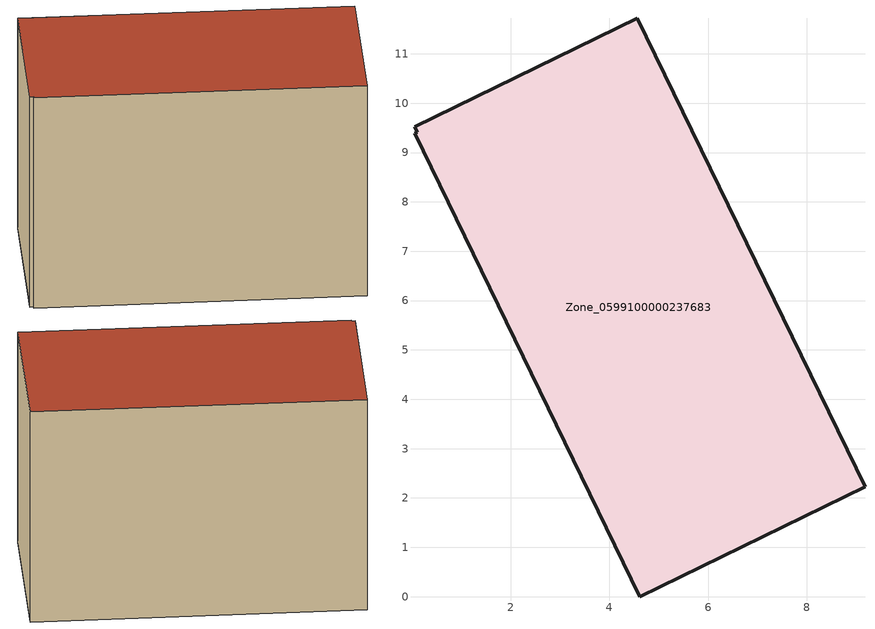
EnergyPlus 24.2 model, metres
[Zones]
Zone_0599100000237683
 floor ground (C_G): 0.06,9.52 4.56,11.72 9.18,2.23 4.61,0 0.05,9.39 0.11,9.41 z0
 wall outside (C_F): 9.18,2.23 4.56,11.72 0.06,9.52 0.11,9.41 0.05,9.39 4.61,0 9.18,2.23 z0:7.52
 roof outside (C_R): 4.56,11.72 0.06,9.52 0.11,9.41 0.05,9.39 4.61,0 9.18,2.23 z7.52
[BUILDING]
Pand.0599100000237683: North Axis=0; Terrain=City; Loads Convergence Tolerance Value=0.04; Temperature Convergence Tolerance Value=0.4; Solar Distribution=FullExterior; Maximum Number of Warmup Days=25; Minimum Number of Warmup Days=1
[Site:Location]
Rotterdam.The.Hague.AP_ZH_NLD Design_Conditions: Latitude=51.96; Longitude=4.45; Time Zone=1; Elevation=-4.5
[SITE:GROUNDTEMPERATURE:BUILDINGSURFACE]
18, 18, 18, 18, 18, 18, 18, 18, 18, 18, 18, 18
[MATERIAL] Thermal Absorptance=0.9; Solar Absorptance=0.7; Visible Absorptance=0.7
Name | Roughness | Thickness | Conductivity | Density | Specific Heat
G.TI.1975-1991 | MediumSmooth | 0.15 | 0.288461 | 540 | 1210
F.TI.1975-1991 | Rough | 0.3 | 0.230769 | 1920 | 840
R.TI.1975-1991 | MediumRough | 0.2 | 0.153846 | 1500 | 1000
[CONSTRUCTION]
C_G: G.TI.1975-1991
C_F: F.TI.1975-1991
C_R: R.TI.1975-1991
[ZONE]
Zone_0599100000237683: Type=1; Multiplier=1; Ceiling Height=Autocalculate; Volume=Autocalculate; Floor Area=autocalculate; Part of Total Floor Area=Yes
[ZONEINFILTRATION:DESIGNFLOWRATE]
Infil_Zone_0599100000237683: Zone or ZoneList or Space or SpaceList=Zone_0599100000237683; Schedule=AlwaysOn; Design Flow Rate Calculation Method=Flow/Area; Flow Rate per Floor Area=0.003; Constant Term Coefficient=1; Temperature Term Coefficient=0; Velocity Term Coefficient=0; Velocity Squared Term Coefficient=0
[HVACTEMPLATE:ZONE:IDEALLOADSAIRSYSTEM]
Zone_0599100000237683: Maximum Heating Supply Air Temperature=50; Minimum Cooling Supply Air Temperature=13; Maximum Heating Supply Air Humidity Ratio=0.0156; Minimum Cooling Supply Air Humidity Ratio=0.0077; Heating Limit=NoLimit; Cooling Limit=NoLimit; Dehumidification Control Type=ConstantSensibleHeatRatio; Cooling Sensible Heat Ratio=0.7; Dehumidification Setpoint=60; Humidification Control Type=None; Humidification Setpoint=30; Outdoor Air Method=None; Outdoor Air Flow Rate per Person=0.00944; Outdoor Air Flow Rate per Zone Floor Area=0; Outdoor Air Flow Rate per Zone=0; Demand Controlled Ventilation Type=None; Outdoor Air Economizer Type=NoEconomizer; Heat Recovery Type=None; Sensible Heat Recovery Effectiveness=0.7; Latent Heat Recovery Effectiveness=0.65
[ZONECONTROL:THERMOSTAT]
ThermostatControl_Zone_0599100000237683: Zone or ZoneList=Zone_0599100000237683; Control Type Schedule=DualSetpointControlType; Control 1=Thermostat_Zone_0599100000237683; Temperature Difference Between Cutout And Setpoint=0
[THERMOSTATSETPOINT:DUALSETPOINT]
Thermostat_Zone_0599100000237683: Heating Setpoint Temperature Schedule=HeatingSetpoint_Zone_0599100000237683; Cooling Setpoint Temperature Schedule=CoolingSetpoint_Zone_0599100000237683
[SCHEDULE:COMPACT]
HeatingSetpoint_Zone_0599100000237683: Through: 12/31, For: AllDays, Until: 24:00, 21
CoolingSetpoint_Zone_0599100000237683: Through: 12/31, For: AllDays, Until: 24:00, 24
DualSetpointControlType: Through: 12/31, For: AllDays, Until: 24:00, 4
AlwaysOn: Through: 12/31, For: AllDays, Until: 24:00, 1
